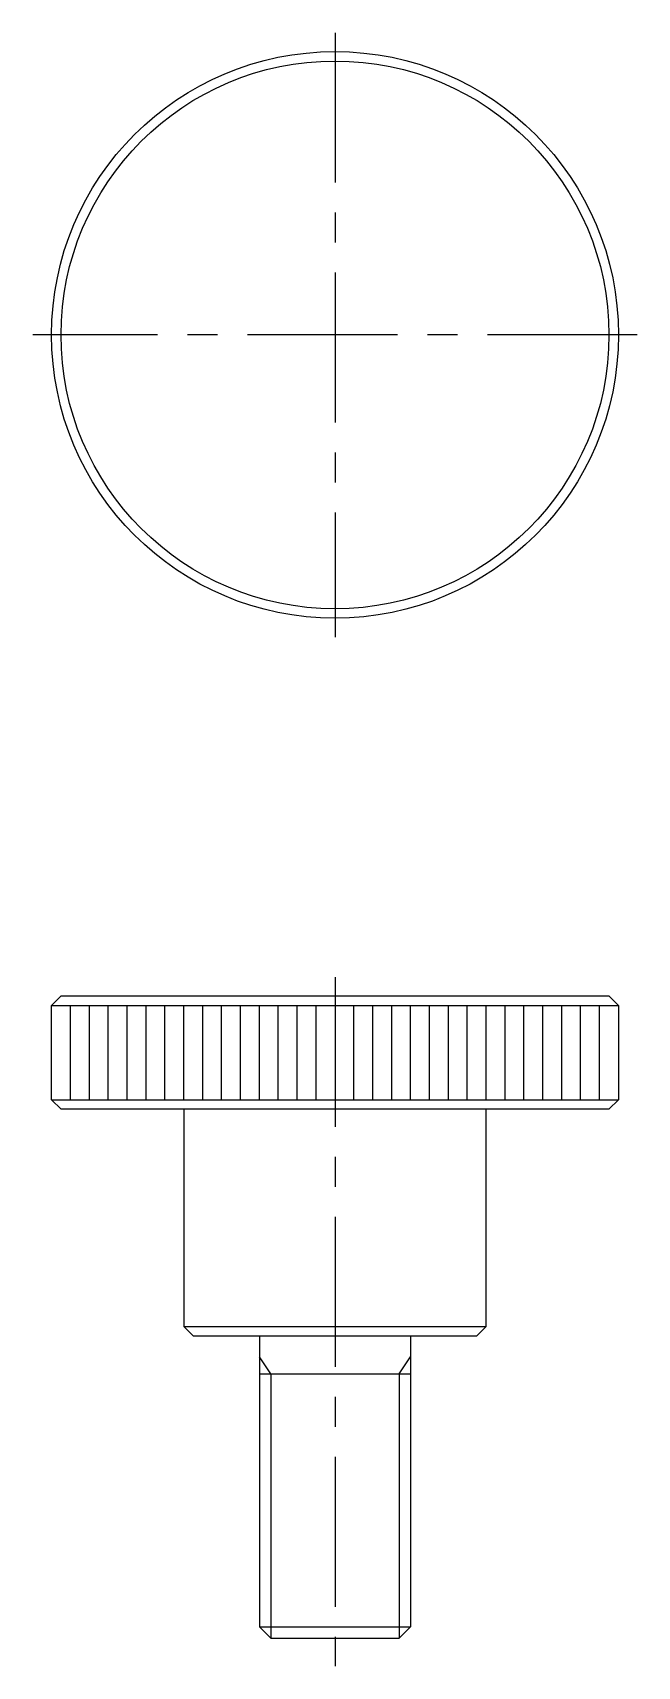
# Model space of a CAD drawing. Extents: x 18 to 166, y 16 to 167.
# Drawn here: x 133.7 to 165.7, y 80.5 to 167 of the extents above; entities outside this region: 2.
import ezdxf

# ---------------------------------------------------------------- set-up
doc = ezdxf.new("R2010")
doc.units = 0
doc.header["$LTSCALE"] = 0.25
doc.linetypes.add('CENTER', pattern=[50.8, 31.75, -6.35, 6.35, -6.35])
doc.layers.get('0').update_dxf_attribs({"linetype": 'CONTINUOUS'})
doc.layers.add('CENTER', color=1, linetype='CENTER')

msp = doc.modelspace()

# ---------------------------------------------------------------- linework, layer by layer
at = {"linetype": 'CONTINUOUS'}
for p, q in [((135.234, 116.032), (134.734, 115.532)), ((135.234, 116.032), (164.234, 116.032)), ((164.234, 116.032), (164.734, 115.532)), ((134.734, 115.532), (164.734, 115.532)), ((134.734, 110.532), (134.734, 115.532)), ((135.734, 110.532), (135.734, 115.532)), ((136.734, 110.532), (136.734, 115.532)), ((137.734, 110.532), (137.734, 115.532)), ((138.734, 110.532), (138.734, 115.532)), ((139.734, 110.532), (139.734, 115.532)), ((140.734, 110.532), (140.734, 115.532)), ((141.734, 110.532), (141.734, 115.532)), ((142.734, 110.532), (142.734, 115.532)), ((143.734, 110.532), (143.734, 115.532)), ((144.734, 110.532), (144.734, 115.532)), ((145.734, 110.532), (145.734, 115.532)), ((146.734, 110.532), (146.734, 115.532)), ((147.734, 110.532), (147.734, 115.532)), ((148.734, 110.532), (148.734, 115.532)), ((150.734, 110.532), (150.734, 115.532)), ((151.734, 110.532), (151.734, 115.532)), ((152.734, 110.532), (152.734, 115.532)), ((153.734, 110.532), (153.734, 115.532)), ((154.734, 110.532), (154.734, 115.532)), ((155.734, 110.532), (155.734, 115.532)), ((156.734, 110.532), (156.734, 115.532)), ((157.734, 110.532), (157.734, 115.532)), ((158.734, 110.532), (158.734, 115.532)), ((159.734, 110.532), (159.734, 115.532)), ((160.734, 110.532), (160.734, 115.532)), ((161.734, 110.532), (161.734, 115.532)), ((162.734, 110.532), (162.734, 115.532)), ((163.734, 110.532), (163.734, 115.532)), ((164.734, 115.532), (164.734, 110.532)), ((134.734, 110.532), (164.734, 110.532)), ((134.734, 110.532), (135.234, 110.032)), ((164.234, 110.032), (135.234, 110.032)), ((141.734, 110.032), (141.734, 98.532)), ((157.734, 98.532), (157.734, 110.032)), ((164.234, 110.032), (164.734, 110.532)), ((141.734, 98.532), (157.734, 98.532)), ((141.734, 98.532), (142.234, 98.032)), ((142.234, 98.032), (157.234, 98.032)), ((145.734, 98.032), (145.734, 82.632)), ((153.734, 98.032), (153.734, 82.632)), ((157.234, 98.032), (157.734, 98.532)), ((145.734, 96.032), (153.734, 96.032)), ((145.734, 82.632), (153.734, 82.632)), ((145.734, 82.632), (146.334, 82.032)), ((153.134, 82.032), (153.734, 82.632)), ((146.334, 82.032), (153.134, 82.032))]:
    msp.add_line(p, q, dxfattribs=at)
for p, q in [((145.734, 97.432), (145.734, 97.432)), ((149.734, 97.432), (149.734, 97.432))]:
    msp.add_line(p, q)
at = {"color": 3, "linetype": 'CONTINUOUS'}
for p, q in [((146.334, 96.032), (145.734, 96.932)), ((153.134, 96.032), (153.734, 96.932)), ((146.334, 96.032), (146.334, 82.032)), ((153.134, 96.032), (153.134, 82.032))]:
    msp.add_line(p, q, dxfattribs=at)
at = {"linetype": 'CONTINUOUS'}
for radius in [15, 14.5]:
    msp.add_circle((149.734, 151.029), radius, dxfattribs=at)
at = {"layer": 'CENTER', "color": 1, "linetype": 'CENTER'}
for p, q in [((149.734, 167.029), (149.734, 135.029)), ((165.734, 151.029), (133.734, 151.029)), ((149.734, 117.032), (149.734, 80.541))]:
    msp.add_line(p, q, dxfattribs=at)

# ---------------------------------------------------------------- texts
for s, p in [('NKOSF8-16', (17.998, 27.491)), ('NKOSF08', (17.998, 15.696))]:
    msp.add_text(s, height=4).set_placement(p)

doc.saveas('drawing.dxf')
